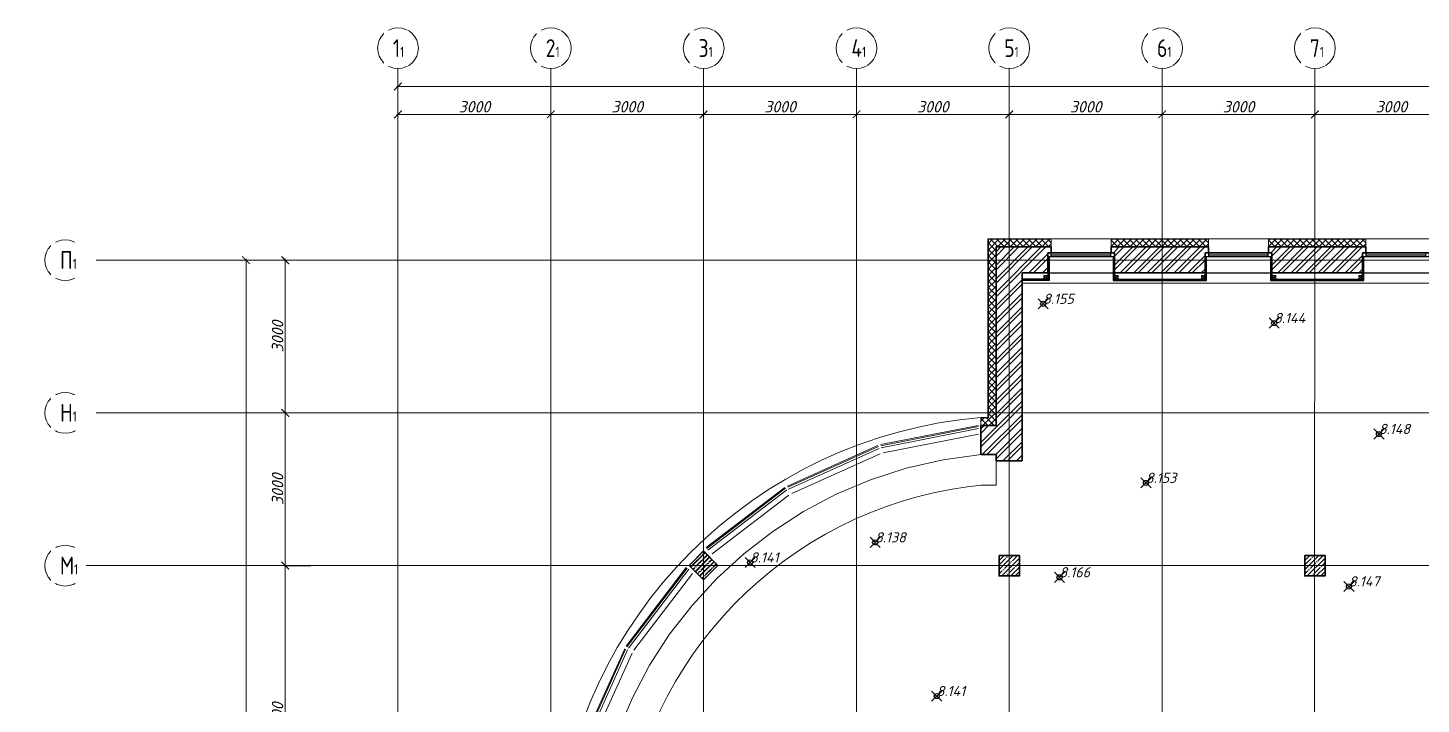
# Model space of a CAD drawing. Header units: millimetres. Extents: x -2 to 546, y 0 to 356.
# Drawn here: x 323.94 to 351.29, y 313.3 to 326.59 of the extents above; entities that cross this region are included whole.
import ezdxf
from ezdxf import colors
from ezdxf.entities.mleader import LeaderData, LeaderLine
from ezdxf.math import Vec2, Vec3

# ---------------------------------------------------------------- set-up
doc = ezdxf.new("R2010")
doc.units = ezdxf.units.MM
doc.header["$PDMODE"] = 35
doc.header["$PDSIZE"] = 0.1
doc.linetypes.add('CENTER', pattern=[2, 1.25, -0.25, 0.25, -0.25])
doc.linetypes.add('HIDDEN', pattern=[6, 4, -2])
for name, color, linetype, lineweight in [('_0', 250, 'Continuous', 9), ('АР_Колонны', 250, 'Continuous', 30), ('АР_Колонны Штрих', 250, 'Continuous', 5), ('АР_Навесной фасад', 147, 'Continuous', 5), ('АР_Оси', 195, 'Continuous', 9), ('АР_Оси размеры', 164, 'Continuous', 9), ('АР_Отметки', 250, 'Continuous', 15), ('АР_Подоконники', 163, 'Continuous', 9), ('АР_Сущ Несущая стена', 216, 'Continuous', 30), ('АР_Утеплитель', 250, 'Continuous', 9), ('АР_Штриховка кирпич', 250, 'Continuous', 9), ('перекр 0.3', 181, 'Continuous', 30)]:
    doc.layers.add(name, color=color, linetype=linetype, lineweight=lineweight)
doc.layers.add('АР_новое окно', color=155, linetype='Continuous')
doc.layers.add('Пикет', color=7, linetype='Continuous')
doc.styles.add('ISOCPEUR', font='isocpeur.ttf', dxfattribs={"width": 0.7})
doc.styles.add('ГОСТ 2.304', font='isocpeur.ttf', dxfattribs={"width": 0.7})
doc.styles.add('Мой', font='isocpeui.ttf')
doc.dimstyles.new('Размер в модели', dxfattribs={"dimscale": 0.5, "dimtxt": 0.45, "dimasz": 0.3, "dimexe": 0.05, "dimexo": 0.05, "dimgap": 0.07, "dimtad": 1, "dimdec": 0, "dimlfac": 1000, "dimzin": 1, "dimdsep": 46, "dimtxsty": 'Мой', "dimblk": 'ARCHTICK', "dimcen": 0, "dimdle": 0.05, "dimclrd": 7, "dimclre": 7, "dimclrt": 7, "dimadec": 7, "dimazin": 0, "dimtfac": 1, "dimtdec": 0, "dimtmove": 0, "dimatfit": 3, "dimfxl": 1, "dimfxlon": 1, "dimtolj": 1, "dimtzin": 9, "dimlwd": 13, "dimlwe": -1, "dimarcsym": 1})

# ---------------------------------------------------------------- blocks, each defined once
blk = doc.blocks.new('*U32')
at = {"layer": 'АР_новое окно', "lineweight": 20}
for p, q in [((0, 1310), (-70, 1310)), ((0, 0), (-70, 0))]:
    blk.add_line(p, q, dxfattribs=at)
at = {"layer": 'АР_новое окно'}
for p, q in [((-70, 1310), (-70, 0)), ((-70, 0), (-70, 1310)), ((0, 1240), (-70, 1240)), ((-35, 1240), (-35, 70)), ((0, 1310), (0, 0)), ((0, 70), (-70, 70))]:
    blk.add_line(p, q, dxfattribs=at)
blk = doc.blocks.new('_ArchTick')
at = {"color": 0, "linetype": 'ByBlock', "const_width": 0.15}
blk.add_lwpolyline([(-0.5, -0.5), (0.5, 0.5)], dxfattribs=at)
blk = doc.blocks.new('*D255')
at = {"layer": 'АР_Оси размеры', "color": 7, "ltscale": 100, "transparency": 16777216}
for p, q in [((329.492, 316.024), (328.967, 316.024)), ((329.478, 310.024), (328.967, 310.024))]:
    blk.add_line(p, q, dxfattribs=at)
at = {"layer": 'АР_Оси размеры', "color": 7, "lineweight": 13, "ltscale": 100, "transparency": 16777216}
blk.add_line((328.992, 309.999), (328.992, 316.049), dxfattribs=at)
at = {"layer": 'АР_Оси размеры', "color": 7, "linetype": 'ByBlock', "lineweight": 13, "transparency": 16777216, "xscale": 0.15, "yscale": 0.15, "zscale": 0.15}
for p, rotation in [((328.992, 316.024), 90), ((328.992, 310.024), 270)]:
    blk.add_blockref('_ArchTick', p, dxfattribs=dict(at, rotation=rotation))
at = {"layer": 'АР_Оси размеры', "color": 7, "transparency": 16777216, "insert": (328.841, 313.024), "char_height": 0.225, "attachment_point": 5, "rotation": 90, "style": 'Мой'}
blk.add_mtext('\\A1;6000', dxfattribs=at)
blk = doc.blocks.new('*D256')
at = {"layer": 'АР_Оси размеры', "color": 7, "ltscale": 100, "transparency": 16777216}
for p, q in [((329.478, 319.024), (328.967, 319.024)), ((329.492, 316.024), (328.967, 316.024))]:
    blk.add_line(p, q, dxfattribs=at)
at = {"layer": 'АР_Оси размеры', "color": 7, "lineweight": 13, "ltscale": 100, "transparency": 16777216}
blk.add_line((328.992, 315.999), (328.992, 319.049), dxfattribs=at)
at = {"layer": 'АР_Оси размеры', "color": 7, "linetype": 'ByBlock', "lineweight": 13, "transparency": 16777216, "xscale": 0.15, "yscale": 0.15, "zscale": 0.15}
for p, rotation in [((328.992, 319.024), 90), ((328.992, 316.024), 270)]:
    blk.add_blockref('_ArchTick', p, dxfattribs=dict(at, rotation=rotation))
at = {"layer": 'АР_Оси размеры', "color": 7, "transparency": 16777216, "insert": (328.841, 317.524), "char_height": 0.225, "attachment_point": 5, "rotation": 90, "style": 'Мой'}
blk.add_mtext('\\A1;3000', dxfattribs=at)
blk = doc.blocks.new('*D257')
at = {"layer": 'АР_Оси размеры', "color": 7, "ltscale": 100, "transparency": 16777216}
for p, q in [((329.478, 322.024), (328.967, 322.024)), ((329.492, 319.024), (328.967, 319.024))]:
    blk.add_line(p, q, dxfattribs=at)
at = {"layer": 'АР_Оси размеры', "color": 7, "lineweight": 13, "ltscale": 100, "transparency": 16777216}
blk.add_line((328.992, 318.999), (328.992, 322.049), dxfattribs=at)
at = {"layer": 'АР_Оси размеры', "color": 7, "linetype": 'ByBlock', "lineweight": 13, "transparency": 16777216, "xscale": 0.15, "yscale": 0.15, "zscale": 0.15}
for p, rotation in [((328.992, 322.024), 90), ((328.992, 319.024), 270)]:
    blk.add_blockref('_ArchTick', p, dxfattribs=dict(at, rotation=rotation))
at = {"layer": 'АР_Оси размеры', "color": 7, "transparency": 16777216, "insert": (328.841, 320.524), "char_height": 0.225, "attachment_point": 5, "rotation": 90, "style": 'Мой'}
blk.add_mtext('\\A1;3000', dxfattribs=at)
blk = doc.blocks.new('*D258')
at = {"layer": 'АР_Оси размеры', "color": 7, "ltscale": 100, "transparency": 16777216}
for p, q in [((328.19, 322.024), (328.246, 322.024)), ((328.19, 274.109), (328.246, 274.109))]:
    blk.add_line(p, q, dxfattribs=at)
at = {"layer": 'АР_Оси размеры', "color": 7, "lineweight": 13, "ltscale": 100, "transparency": 16777216}
blk.add_line((328.221, 322.049), (328.221, 274.084), dxfattribs=at)
at = {"layer": 'АР_Оси размеры', "color": 7, "linetype": 'ByBlock', "lineweight": 13, "transparency": 16777216, "xscale": 0.15, "yscale": 0.15, "zscale": 0.15}
for p, rotation in [((328.221, 322.024), 90), ((328.221, 274.109), 270)]:
    blk.add_blockref('_ArchTick', p, dxfattribs=dict(at, rotation=rotation))
at = {"layer": 'АР_Оси размеры', "color": 7, "transparency": 16777216, "insert": (328.071, 298.067), "char_height": 0.225, "attachment_point": 5, "rotation": 90, "style": 'Мой'}
blk.add_mtext('\\A1;47915', dxfattribs=at)
blk = doc.blocks.new('*D259')
at = {"layer": 'АР_Оси размеры', "color": 7, "lineweight": 13, "ltscale": 100, "transparency": 16777216}
blk.add_line((331.179, 324.887), (334.229, 324.887), dxfattribs=at)
at = {"layer": 'АР_Оси размеры', "color": 7, "ltscale": 100, "transparency": 16777216}
for p, q in [((331.204, 324.618), (331.204, 324.912)), ((334.204, 324.618), (334.204, 324.912))]:
    blk.add_line(p, q, dxfattribs=at)
at = {"layer": 'АР_Оси размеры', "color": 7, "linetype": 'ByBlock', "lineweight": 13, "transparency": 16777216, "xscale": 0.15, "yscale": 0.15, "zscale": 0.15, "rotation": 180}
blk.add_blockref('_ArchTick', (331.204, 324.887), dxfattribs=at)
at = {"layer": 'АР_Оси размеры', "color": 7, "linetype": 'ByBlock', "lineweight": 13, "transparency": 16777216, "xscale": 0.15, "yscale": 0.15, "zscale": 0.15}
blk.add_blockref('_ArchTick', (334.204, 324.887), dxfattribs=at)
at = {"layer": 'АР_Оси размеры', "color": 7, "transparency": 16777216, "insert": (332.704, 325.037), "char_height": 0.225, "attachment_point": 5, "style": 'Мой'}
blk.add_mtext('\\A1;3000', dxfattribs=at)
blk = doc.blocks.new('*D260')
at = {"layer": 'АР_Оси размеры', "color": 7, "ltscale": 100, "transparency": 16777216}
for p, q in [((337.204, 325.387), (337.204, 324.862)), ((334.204, 324.618), (334.204, 324.912))]:
    blk.add_line(p, q, dxfattribs=at)
at = {"layer": 'АР_Оси размеры', "color": 7, "lineweight": 13, "ltscale": 100, "transparency": 16777216}
blk.add_line((334.179, 324.887), (337.229, 324.887), dxfattribs=at)
at = {"layer": 'АР_Оси размеры', "color": 7, "linetype": 'ByBlock', "lineweight": 13, "transparency": 16777216, "xscale": 0.15, "yscale": 0.15, "zscale": 0.15, "rotation": 180}
blk.add_blockref('_ArchTick', (334.204, 324.887), dxfattribs=at)
at = {"layer": 'АР_Оси размеры', "color": 7, "linetype": 'ByBlock', "lineweight": 13, "transparency": 16777216, "xscale": 0.15, "yscale": 0.15, "zscale": 0.15}
blk.add_blockref('_ArchTick', (337.204, 324.887), dxfattribs=at)
at = {"layer": 'АР_Оси размеры', "color": 7, "transparency": 16777216, "insert": (335.704, 325.037), "char_height": 0.225, "attachment_point": 5, "style": 'Мой'}
blk.add_mtext('\\A1;3000', dxfattribs=at)
blk = doc.blocks.new('*D261')
at = {"layer": 'АР_Оси размеры', "color": 7, "ltscale": 100, "transparency": 16777216}
for p, q in [((337.204, 325.387), (337.204, 324.862)), ((340.204, 325.387), (340.204, 324.862))]:
    blk.add_line(p, q, dxfattribs=at)
at = {"layer": 'АР_Оси размеры', "color": 7, "lineweight": 13, "ltscale": 100, "transparency": 16777216}
blk.add_line((337.179, 324.887), (340.229, 324.887), dxfattribs=at)
at = {"layer": 'АР_Оси размеры', "color": 7, "linetype": 'ByBlock', "lineweight": 13, "transparency": 16777216, "xscale": 0.15, "yscale": 0.15, "zscale": 0.15, "rotation": 180}
blk.add_blockref('_ArchTick', (337.204, 324.887), dxfattribs=at)
at = {"layer": 'АР_Оси размеры', "color": 7, "linetype": 'ByBlock', "lineweight": 13, "transparency": 16777216, "xscale": 0.15, "yscale": 0.15, "zscale": 0.15}
blk.add_blockref('_ArchTick', (340.204, 324.887), dxfattribs=at)
at = {"layer": 'АР_Оси размеры', "color": 7, "transparency": 16777216, "insert": (338.704, 325.037), "char_height": 0.225, "attachment_point": 5, "style": 'Мой'}
blk.add_mtext('\\A1;3000', dxfattribs=at)
blk = doc.blocks.new('*D262')
at = {"layer": 'АР_Оси размеры', "color": 7, "ltscale": 100, "transparency": 16777216}
for p, q in [((340.204, 325.387), (340.204, 324.862)), ((343.204, 325.244), (343.204, 324.862))]:
    blk.add_line(p, q, dxfattribs=at)
at = {"layer": 'АР_Оси размеры', "color": 7, "lineweight": 13, "ltscale": 100, "transparency": 16777216}
blk.add_line((340.179, 324.887), (343.229, 324.887), dxfattribs=at)
at = {"layer": 'АР_Оси размеры', "color": 7, "linetype": 'ByBlock', "lineweight": 13, "transparency": 16777216, "xscale": 0.15, "yscale": 0.15, "zscale": 0.15, "rotation": 180}
blk.add_blockref('_ArchTick', (340.204, 324.887), dxfattribs=at)
at = {"layer": 'АР_Оси размеры', "color": 7, "linetype": 'ByBlock', "lineweight": 13, "transparency": 16777216, "xscale": 0.15, "yscale": 0.15, "zscale": 0.15}
blk.add_blockref('_ArchTick', (343.204, 324.887), dxfattribs=at)
at = {"layer": 'АР_Оси размеры', "color": 7, "transparency": 16777216, "insert": (341.704, 325.037), "char_height": 0.225, "attachment_point": 5, "style": 'Мой'}
blk.add_mtext('\\A1;3000', dxfattribs=at)
blk = doc.blocks.new('*D263')
at = {"layer": 'АР_Оси размеры', "color": 7, "ltscale": 100, "transparency": 16777216}
for p, q in [((343.204, 325.244), (343.204, 324.862)), ((346.204, 324.862), (346.204, 324.862))]:
    blk.add_line(p, q, dxfattribs=at)
at = {"layer": 'АР_Оси размеры', "color": 7, "lineweight": 13, "ltscale": 100, "transparency": 16777216}
blk.add_line((343.179, 324.887), (346.229, 324.887), dxfattribs=at)
at = {"layer": 'АР_Оси размеры', "color": 7, "linetype": 'ByBlock', "lineweight": 13, "transparency": 16777216, "xscale": 0.15, "yscale": 0.15, "zscale": 0.15, "rotation": 180}
blk.add_blockref('_ArchTick', (343.204, 324.887), dxfattribs=at)
at = {"layer": 'АР_Оси размеры', "color": 7, "linetype": 'ByBlock', "lineweight": 13, "transparency": 16777216, "xscale": 0.15, "yscale": 0.15, "zscale": 0.15}
blk.add_blockref('_ArchTick', (346.204, 324.887), dxfattribs=at)
at = {"layer": 'АР_Оси размеры', "color": 7, "transparency": 16777216, "insert": (344.704, 325.037), "char_height": 0.225, "attachment_point": 5, "style": 'Мой'}
blk.add_mtext('\\A1;3000', dxfattribs=at)
blk = doc.blocks.new('*D264')
at = {"layer": 'АР_Оси размеры', "color": 7, "ltscale": 100, "transparency": 16777216}
for p, q in [((349.204, 325.244), (349.204, 324.862)), ((346.204, 324.912), (346.204, 324.912))]:
    blk.add_line(p, q, dxfattribs=at)
at = {"layer": 'АР_Оси размеры', "color": 7, "lineweight": 13, "ltscale": 100, "transparency": 16777216}
blk.add_line((346.179, 324.887), (349.229, 324.887), dxfattribs=at)
at = {"layer": 'АР_Оси размеры', "color": 7, "linetype": 'ByBlock', "lineweight": 13, "transparency": 16777216, "xscale": 0.15, "yscale": 0.15, "zscale": 0.15, "rotation": 180}
blk.add_blockref('_ArchTick', (346.204, 324.887), dxfattribs=at)
at = {"layer": 'АР_Оси размеры', "color": 7, "linetype": 'ByBlock', "lineweight": 13, "transparency": 16777216, "xscale": 0.15, "yscale": 0.15, "zscale": 0.15}
blk.add_blockref('_ArchTick', (349.204, 324.887), dxfattribs=at)
at = {"layer": 'АР_Оси размеры', "color": 7, "transparency": 16777216, "insert": (347.704, 325.037), "char_height": 0.225, "attachment_point": 5, "style": 'Мой'}
blk.add_mtext('\\A1;3000', dxfattribs=at)
blk = doc.blocks.new('*D265')
at = {"layer": 'АР_Оси размеры', "color": 7, "ltscale": 100, "transparency": 16777216}
for p, q in [((349.204, 325.244), (349.204, 324.862)), ((352.204, 325.238), (352.204, 324.862))]:
    blk.add_line(p, q, dxfattribs=at)
at = {"layer": 'АР_Оси размеры', "color": 7, "lineweight": 13, "ltscale": 100, "transparency": 16777216}
blk.add_line((349.179, 324.887), (352.229, 324.887), dxfattribs=at)
at = {"layer": 'АР_Оси размеры', "color": 7, "linetype": 'ByBlock', "lineweight": 13, "transparency": 16777216, "xscale": 0.15, "yscale": 0.15, "zscale": 0.15, "rotation": 180}
blk.add_blockref('_ArchTick', (349.204, 324.887), dxfattribs=at)
at = {"layer": 'АР_Оси размеры', "color": 7, "linetype": 'ByBlock', "lineweight": 13, "transparency": 16777216, "xscale": 0.15, "yscale": 0.15, "zscale": 0.15}
blk.add_blockref('_ArchTick', (352.204, 324.887), dxfattribs=at)
at = {"layer": 'АР_Оси размеры', "color": 7, "transparency": 16777216, "insert": (350.704, 325.037), "char_height": 0.225, "attachment_point": 5, "style": 'Мой'}
blk.add_mtext('\\A1;3000', dxfattribs=at)
blk = doc.blocks.new('*D276')
at = {"layer": 'АР_Оси размеры', "color": 7, "lineweight": 13, "ltscale": 100, "transparency": 16777216}
blk.add_line((331.179, 325.437), (394.739, 325.437), dxfattribs=at)
at = {"layer": 'АР_Оси размеры', "color": 7, "ltscale": 100, "transparency": 16777216}
for p, q in [((331.204, 325.462), (331.204, 325.462)), ((394.714, 325.462), (394.714, 325.462))]:
    blk.add_line(p, q, dxfattribs=at)
at = {"layer": 'АР_Оси размеры', "color": 7, "linetype": 'ByBlock', "lineweight": 13, "transparency": 16777216, "xscale": 0.15, "yscale": 0.15, "zscale": 0.15, "rotation": 180}
blk.add_blockref('_ArchTick', (331.204, 325.437), dxfattribs=at)
at = {"layer": 'АР_Оси размеры', "color": 7, "linetype": 'ByBlock', "lineweight": 13, "transparency": 16777216, "xscale": 0.15, "yscale": 0.15, "zscale": 0.15}
blk.add_blockref('_ArchTick', (394.714, 325.437), dxfattribs=at)
at = {"layer": 'АР_Оси размеры', "color": 7, "transparency": 16777216, "insert": (362.959, 325.587), "char_height": 0.225, "attachment_point": 5, "style": 'Мой'}
blk.add_mtext('\\A1;63510', dxfattribs=at)
blk = doc.blocks.new('A$Cb486bd23')
at = {"layer": 'АР_Колонны Штрих', "ltscale": 100}
h = blk.add_hatch(dxfattribs=at)
h.set_pattern_fill('ANSI35', color=256, scale=500)
h.set_pattern_definition([(45, (-955186.53, 45622.26), (-88.388348, 88.388348), []), (45, (-955098.14, 45622.26), (-88.388348, 88.388348), [156.25, -31.25, 0, -31.25])])
h.paths.add_polyline_path([(2181, 6028), (1899, 5745), (2181, 5462), (2464, 5745)])
blk = doc.blocks.new('A$C641599e0')
at = {"layer": 'АР_Колонны', "ltscale": 100}
blk.add_lwpolyline([(1899, 5745), (2181, 6028), (2464, 5745), (2181, 5462)], close=True, dxfattribs=at)
blk = doc.blocks.new('A$Ca602dfc3')
at = {"layer": 'АР_Навесной фасад', "ltscale": 100}
for p, q in [((1718, -116), (552, -1668)), ((1735, -125), (566, -1683)), ((1769, -150), (599, -1708)), ((1842, -232), (701, -1749)), ((-260, -3502), (523, -1722)), ((-243, -3512), (542, -1727)), ((-204, -3527), (580, -1743)), ((-96, -3545), (671, -1804)), ((-635, -5471), (-276, -3562)), ((-256, -3561), (-616, -5477)), ((-215, -3568), (-575, -5482)), ((-112, -3605), (-465, -5476))]:
    blk.add_line(p, q, dxfattribs=at)
blk = doc.blocks.new('_DotSmall')
at = {"color": 0, "linetype": 'ByBlock', "const_width": 0.5}
blk.add_lwpolyline([(-0.0625, 0, 1), (0.0625, 0, 1)], format="xyb", close=True, dxfattribs=at)
blk = doc.blocks.new('A$Ce02d65bd')
at = {"ltscale": 100}
for points in [[(0, 0), (0, 75), (75, 75), (75, 0), (0, 0)], [(0, 0), (75, 75)], [(0, 75), (75, 0)]]:
    blk.add_lwpolyline(points, dxfattribs=at)
blk = doc.blocks.new('прпр')
at = {"layer": 'АР_Колонны Штрих', "ltscale": 100}
h = blk.add_hatch(dxfattribs=at)
h.set_pattern_fill('ANSI35', scale=0.5)
h.set_pattern_definition([(45, (-620.16564, 355.90644), (-0.088388348, 0.088388348), []), (45, (-620.07725, 355.90644), (-0.088388348, 0.088388348), [0.15625, -0.03125, 0, -0.03125])])
h.paths.add_polyline_path([(337.2022, 316.3117), (336.9194, 316.0289), (337.2022, 315.746), (337.4851, 316.0289)])
h = blk.add_hatch(dxfattribs=at)
h.set_pattern_fill('ANSI35', scale=0.5)
h.set_pattern_definition([(45, (-614.04791, 356.09565), (-0.088388348, 0.088388348), []), (45, (-613.95952, 356.09565), (-0.088388348, 0.088388348), [0.15625, -0.03125, 0, -0.03125])])
h.paths.add_polyline_path([(343.4042, 316.2242), (343.0042, 316.2242), (343.0042, 315.8242), (343.4042, 315.8242)])
h = blk.add_hatch(dxfattribs=at)
h.set_pattern_fill('ANSI35', scale=0.5)
h.set_pattern_definition([(45, (-608.04791, 356.09565), (-0.088388348, 0.088388348), []), (45, (-607.95952, 356.09565), (-0.088388348, 0.088388348), [0.15625, -0.03125, 0, -0.03125])])
h.paths.add_polyline_path([(349.4042, 316.2242), (349.0042, 316.2242), (349.0042, 315.8242), (349.4042, 315.8242)])
at = {"layer": 'АР_Утеплитель', "ltscale": 100}
h = blk.add_hatch(dxfattribs=at)
h.set_pattern_fill('ANSI37', color=256, scale=0.7)
h.set_pattern_definition([(45, (-634.34578, 358.176325), (-0.061871843, 0.061871843), []), (135, (-634.34578, 358.176325), (-0.061871843, -0.061871843), [])])
h.paths.add_polyline_path([(344.0242, 322.2842), (342.9442, 322.2842), (342.9442, 318.7744), (342.6442, 318.7744), (342.6442, 318.9244), (342.7942, 318.9244), (342.7942, 322.4342), (344.0242, 322.4342)])
h = blk.add_hatch(dxfattribs=at)
h.set_pattern_fill('ANSI37', color=256, scale=0.7)
h.set_pattern_definition([(45, (-631.25578, 358.176325), (-0.061871843, 0.061871843), []), (135, (-631.25578, 358.176325), (-0.061871843, -0.061871843), [])])
h.paths.add_polyline_path([(347.1142, 322.2842), (345.2042, 322.2842), (345.2042, 322.4342), (347.1142, 322.4342)])
h = blk.add_hatch(dxfattribs=at)
h.set_pattern_fill('ANSI37', color=256, scale=0.7)
h.set_pattern_definition([(45, (-628.16578, 358.176325), (-0.061871843, 0.061871843), []), (135, (-628.16578, 358.176325), (-0.061871843, -0.061871843), [])])
h.paths.add_polyline_path([(350.2042, 322.2842), (348.2942, 322.2842), (348.2942, 322.4342), (350.2042, 322.4342)])
at = {"layer": 'АР_Штриховка кирпич', "ltscale": 100}
h = blk.add_hatch(dxfattribs=at)
h.set_pattern_fill('ANSI32', color=256, scale=0.5)
h.set_pattern_definition([(45, (-655.33546, 358.85036), (-0.13258252, 0.13258252), []), (45, (-655.24707, 358.85036), (-0.13258252, 0.13258252), [])])
h.paths.add_polyline_path([(343.9592, 322.2842), (342.9442, 322.2842), (342.9442, 318.7744), (342.6442, 318.7744), (342.6442, 318.2075), (342.9442, 318.2075), (342.9442, 318.0842), (343.4542, 318.0842), (343.4542, 321.7742), (343.9592, 321.7742)])
h = blk.add_hatch(dxfattribs=at)
h.set_pattern_fill('ANSI32', color=256, scale=0.5)
h.set_pattern_definition([(45, (-653.01046, 358.85036), (-0.13258252, 0.13258252), []), (45, (-652.92207, 358.85036), (-0.13258252, 0.13258252), [])])
h.paths.add_polyline_path([(347.0492, 322.2842), (345.2692, 322.2842), (345.2692, 321.7742), (347.0492, 321.7742)])
h = blk.add_hatch(dxfattribs=at)
h.set_pattern_fill('ANSI32', color=256, scale=0.5)
h.set_pattern_definition([(45, (-649.92046, 358.85036), (-0.13258252, 0.13258252), []), (45, (-649.83207, 358.85036), (-0.13258252, 0.13258252), [])])
h.paths.add_polyline_path([(350.1392, 322.2842), (348.3592, 322.2842), (348.3592, 321.7742), (350.1392, 321.7742)])
for points in [[(343.9592, 322.0953), (343.9592, 321.6484), (343.4542, 321.6484)], [(343.9842, 322.0953), (343.9842, 321.6234), (343.4542, 321.6234)], [(343.9717, 322.0953), (343.9717, 321.6359), (343.4542, 321.6359)], [(345.2442, 322.0953), (345.2442, 321.6234), (347.0742, 321.6234), (347.0742, 322.0953)], [(345.2567, 322.0953), (345.2567, 321.6359), (347.0617, 321.6359), (347.0617, 322.0953)], [(345.2692, 322.1653), (345.2692, 321.6484), (347.0492, 321.6484), (347.0492, 322.0263)], [(348.3342, 322.0953), (348.3342, 321.6234), (350.1642, 321.6234), (350.1642, 322.0953)], [(348.3467, 322.0953), (348.3467, 321.6359), (350.1517, 321.6359), (350.1517, 322.0953)], [(348.3592, 322.1653), (348.3592, 321.6484), (350.1392, 321.6484), (350.1392, 322.0263)]]:
    blk.add_lwpolyline(points)
at = {"layer": 'АР_Колонны', "color": 7, "ltscale": 100}
for points in [[(336.9194, 316.0289), (337.2022, 316.3117), (337.4851, 316.0289), (337.2022, 315.746)], [(343.0042, 316.2242), (343.4042, 316.2242), (343.4042, 315.8242), (343.0042, 315.8242)], [(349.0042, 316.2242), (349.4042, 316.2242), (349.4042, 315.8242), (349.0042, 315.8242)]]:
    blk.add_lwpolyline(points, close=True, dxfattribs=at)
at = {"layer": 'АР_Навесной фасад', "ltscale": 100}
for p, q in [((342.7842, 322.4442), (342.7842, 318.9344)), ((342.7842, 322.4442), (352.6242, 322.4442)), ((342.7942, 322.4342), (342.7942, 318.9244)), ((342.7942, 322.4342), (344.0242, 322.4342)), ((345.2042, 322.4342), (347.1142, 322.4342)), ((348.2942, 322.4342), (350.2042, 322.4342))]:
    blk.add_line(p, q, dxfattribs=at)
at = {"layer": 'АР_Навесной фасад', "color": 18, "ltscale": 100, "true_color": 0x000000}
for points in [[(344.0242, 322.2842), (344.0242, 322.4442)], [(345.2042, 322.2842), (345.2042, 322.4442)], [(347.1142, 322.2842), (347.1142, 322.4442)], [(348.2942, 322.2842), (348.2942, 322.4442)], [(350.2042, 322.2842), (350.2042, 322.4442)], [(342.6442, 318.9344), (342.7842, 318.9344)], [(342.6442, 318.7744), (342.6442, 318.9344)], [(342.6442, 318.9344), (342.7842, 318.9344)], [(342.6442, 318.7744), (342.6442, 318.9344)], [(342.6442, 318.9244), (342.7942, 318.9244)], [(342.6442, 318.9244), (342.7942, 318.9244)]]:
    blk.add_lwpolyline(points, dxfattribs=at)
at = {"layer": 'АР_новое окно'}
for p, q in [((343.9592, 321.7742), (345.2692, 321.7742)), ((347.0492, 321.7742), (348.3592, 321.7742)), ((350.1392, 321.7742), (351.4492, 321.7742))]:
    blk.add_line(p, q, dxfattribs=at)
at = {"layer": 'АР_Оси', "linetype": 'CENTER', "ltscale": 1000}
for p, q in [((331.2042, 325.7866), (331.2042, 270.0543)), ((334.2042, 325.7866), (334.2042, 270.0543)), ((337.2042, 325.7866), (337.2042, 270.0543)), ((340.2042, 325.7866), (340.2042, 270.0543)), ((343.2042, 325.7866), (343.2042, 270.0543)), ((346.2042, 325.7866), (346.2042, 270.0543)), ((349.2042, 325.7866), (349.1742, 270.0543)), ((325.0705, 322.0242), (408.2489, 322.0242)), ((325.0705, 319.0242), (408.2489, 319.0242)), ((325.0705, 316.0242), (408.2489, 316.0242))]:
    blk.add_line(p, q, dxfattribs=at)
at = {"layer": 'АР_Оси', "ltscale": 0.5}
for centre in [(331.2042, 326.1866), (334.2042, 326.1866), (337.2042, 326.1866), (340.2042, 326.1866), (343.2042, 326.1866), (346.2042, 326.1866), (349.2042, 326.1866), (324.6705, 322.0242), (324.6705, 319.0242), (324.6705, 316.0242)]:
    blk.add_circle(centre, 0.4, dxfattribs=at)
at = {"layer": 'АР_Подоконники', "ltscale": 100}
for p, q in [((343.4542, 321.5742), (351.9542, 321.5742)), ((342.9442, 318.0842), (342.9442, 317.6075))]:
    blk.add_line(p, q, dxfattribs=at)
blk.add_lwpolyline([(342.6442, 317.6075), (342.9442, 317.6075)], dxfattribs=at)
blk.add_arc((343.4323, 309.795), 7.8484, 95.28328, 171.35924, dxfattribs=at)
at = {"layer": 'АР_Сущ Несущая стена', "color": 7, "ltscale": 100}
for p, q in [((342.9442, 322.2842), (342.9442, 318.7744)), ((342.9442, 322.2842), (344.0242, 322.2842)), ((344.0242, 322.1653), (344.0242, 322.2842)), ((345.2042, 322.2842), (347.1142, 322.2842)), ((345.2042, 322.1653), (345.2042, 322.2842)), ((347.1142, 322.1653), (347.1142, 322.2842)), ((348.2942, 322.2842), (350.2042, 322.2842)), ((348.2942, 322.1653), (348.2942, 322.2842)), ((350.2042, 322.1653), (350.2042, 322.2842)), ((343.9592, 322.1653), (343.9592, 321.7742)), ((343.9592, 322.1653), (344.0242, 322.1653)), ((345.2042, 322.1653), (345.2692, 322.1653)), ((345.2692, 322.1653), (345.2692, 321.7742)), ((347.0492, 322.1653), (347.0492, 321.7742)), ((347.0492, 322.1653), (347.1142, 322.1653)), ((348.2942, 322.1653), (348.3592, 322.1653)), ((348.3592, 322.1653), (348.3592, 321.7742)), ((350.1392, 322.1653), (350.1392, 321.7742)), ((350.1392, 322.1653), (350.2042, 322.1653)), ((343.4542, 321.7742), (343.4542, 318.0842)), ((343.4542, 321.7742), (343.9592, 321.7742)), ((345.2692, 321.7742), (347.0492, 321.7742)), ((348.3592, 321.7742), (350.1392, 321.7742)), ((342.6442, 318.7744), (342.6442, 318.2075)), ((342.6442, 318.7744), (342.6442, 318.2075)), ((342.9442, 318.2075), (342.9442, 318.0842)), ((342.9442, 318.2075), (342.9442, 318.0842)), ((342.9442, 318.0842), (343.4542, 318.0842)), ((342.9442, 318.0842), (343.4542, 318.0842))]:
    blk.add_line(p, q, dxfattribs=at)
at = {"layer": 'АР_Сущ Несущая стена', "color": 7, "lineweight": 15, "ltscale": 100}
for p, q in [((343.9592, 322.1653), (345.2692, 322.1653)), ((347.0492, 322.1653), (348.3592, 322.1653)), ((350.1392, 322.1653), (351.4492, 322.1653))]:
    blk.add_line(p, q, dxfattribs=at)
at = {"layer": 'АР_Сущ Несущая стена', "color": 7, "ltscale": 100}
for points in [[(342.6442, 318.7744), (342.9442, 318.7744)], [(342.6442, 318.7744), (342.9442, 318.7744)], [(342.6442, 318.2075), (342.9442, 318.2075)], [(342.6442, 318.2075), (342.9442, 318.2075)]]:
    blk.add_lwpolyline(points, dxfattribs=at)
at = {"layer": 'АР_Сущ Несущая стена', "lineweight": 18, "ltscale": 100}
blk.add_arc((343.4213, 309.8186), 9.1489, 94.87234, 175.19782, dxfattribs=at)
at = {"layer": 'перекр 0.3', "color": 7, "linetype": 'HIDDEN', "lineweight": 5, "ltscale": 50}
blk.add_arc((343.4323, 309.795), 8.4484, 95.28328, 174.64014, dxfattribs=at)
at = {"ltscale": 100, "yscale": 0.001, "zscale": 0.001}
for p, xscale, rotation in [((337.1249, 318.0954), -0.001, 90.47171515599877), ((335.1462, 316.1177), 0.001, 359.5025506726814)]:
    blk.add_blockref('A$Ca602dfc3', p, dxfattribs=dict(at, xscale=xscale, rotation=rotation))
at = {"ltscale": 150, "xscale": 0.001, "yscale": 0.001, "zscale": 0.001}
for name in ['A$Cb486bd23', 'A$C641599e0']:
    blk.add_blockref(name, (335.0209, 310.2842), dxfattribs=at)
at = {"layer": '_0', "color": 1, "lineweight": -3, "ltscale": 500, "yscale": 0.001, "zscale": 0.001}
for p, xscale in [((343.9592, 321.6484), -0.001), ((345.2692, 321.6484), 0.001), ((346.9742, 321.6484), 0.001), ((348.3592, 321.6484), 0.001), ((350.0642, 321.6484), 0.001)]:
    blk.add_blockref('A$Ce02d65bd', p, dxfattribs=dict(at, xscale=xscale))
at = {"layer": 'АР_новое окно', "xscale": -0.001, "yscale": 0.001, "zscale": 0.001, "rotation": 89.99999999999993}
for p in [(345.2692, 322.0953), (348.3592, 322.0953), (351.4492, 322.0953)]:
    blk.add_blockref('*U32', p, dxfattribs=at)
at = {"layer": 'АР_Оси размеры', "ltscale": 100}
for base, p1, p2, picture, middle in [((343.2042, 324.887), (340.2042, 325.4747), (343.2042, 325.269), '*D262', (341.7042, 325.0371)), ((346.2042, 324.887), (343.2042, 325.269), (346.2042, 324.887), '*D263', (344.7042, 325.0371)), ((349.2042, 324.887), (346.2042, 324.887), (349.2042, 325.269), '*D264', (347.7042, 325.0371)), ((352.2042, 324.887), (349.2042, 325.269), (352.2042, 325.2633), '*D265', (350.7042, 325.0371)), ((334.2042, 324.887), (331.2042, 324.5931), (334.2042, 324.5931), '*D259', (332.7042, 325.0371))]:
    dim = blk.add_linear_dim(base=base, p1=p1, p2=p2, dimstyle='Размер в модели', dxfattribs=at)
    dim.commit()
    dim.dimension.update_dxf_attribs({"geometry": picture, "text_midpoint": middle})
for base, p1, p2, picture, middle in [((328.2209, 274.1092), (328.1651, 322.0242), (328.1651, 274.1092), '*D258', (328.0708, 298.0667)), ((328.9915, 322.0242), (329.6458, 319.0242), (329.5028, 322.0242), '*D257', (328.8414, 320.5242)), ((328.9915, 319.0242), (329.6458, 316.0242), (329.5028, 319.0242), '*D256', (328.8414, 317.5242)), ((328.9915, 316.0242), (329.5028, 310.0242), (329.6509, 316.0242), '*D255', (328.8414, 313.0242))]:
    dim = blk.add_linear_dim(base=base, p1=p1, p2=p2, angle=90, dimstyle='Размер в модели', dxfattribs=at)
    dim.commit()
    dim.dimension.update_dxf_attribs({"geometry": picture, "text_midpoint": middle})
at = {"layer": 'АР_Оси', "char_height": 0.35, "attachment_point": 1, "line_spacing_factor": 1.149209, "style": 'ГОСТ 2.304', "bg_fill": 2}
for s, insert, width in [('{\\W0.8;1\\H0.57143x;1}', (331.1044, 326.3644), 0.123867), ('{\\W0.8;2\\H0.57143x;1}', (334.1044, 326.3644), 0.123867), ('{\\W0.8;3\\H0.57143x;1}', (337.1044, 326.3644), 0.123867), ('{\\W0.8;4\\H0.57143x;1}', (340.1044, 326.3644), 0.123867), ('{\\W0.8;5\\H0.57143x;1}', (343.1044, 326.3644), 0.123867), ('{\\W0.8;6\\H0.57143x;1}', (346.1044, 326.3644), 0.123867), ('{\\W0.8;7\\H0.57143x;1}', (349.1044, 326.3644), 0.123867), ('{\\W0.8;П\\H0.57143x;1}', (324.5707, 322.202), 0.52882), ('{\\W0.8;Н\\H0.57143x;1}', (324.5707, 319.202), 0.52882), ('{\\W0.8;М\\H0.57143x;1}', (324.5707, 316.202), 0.52882)]:
    blk.add_mtext(s, dxfattribs=dict(at, insert=insert, width=width))
at = {"layer": 'АР_Оси', "linetype": 'CENTER', "ltscale": 1000}
blk.add_line((325.0807, 316.0245), (408.2591, 316.0245), dxfattribs=at)
at = {"layer": 'АР_Оси размеры', "ltscale": 100}
for base, p1, p2, picture, middle in [((337.2042, 324.887), (334.2042, 324.5931), (337.2042, 325.8568), '*D260', (335.7042, 325.0371)), ((340.2042, 324.887), (337.2042, 325.8568), (340.2042, 325.4747), '*D261', (338.7042, 325.0371)), ((394.7142, 325.4366), (331.2042, 325.4366), (394.7142, 325.4366), '*D276', (362.9592, 325.5868))]:
    dim = blk.add_linear_dim(base=base, p1=p1, p2=p2, dimstyle='Размер в модели', dxfattribs=at)
    dim.commit()
    dim.dimension.update_dxf_attribs({"geometry": picture, "text_midpoint": middle})
at = {"layer": 'АР_Отметки'}
ml = blk.add_multileader_mtext('Standard', dxfattribs=at)
ml.set_content('Л.4', color=256, style='ISOCPEUR')
ml.set_leader_properties(color=256, linetype='Continuous', lineweight=-1)
ml.set_arrow_properties(name='DOTSMALL')
ml.build(insert=Vec2(0, 0))
ml.multileader.update_dxf_attribs({"has_text_frame": 1, "text_left_attachment_type": 4, "text_right_attachment_type": 4, "dogleg_length": 100, "arrow_head_size": 0.18})
ctx = ml.context
ctx.base_point, ctx.char_height, ctx.arrow_head_size, ctx.landing_gap_size, ctx.plane_origin = Vec3(147485.2159, 168748.814), 0.25, 0.18, 0.05, Vec3(390.2341, 309.1284)
ctx.left_attachment, ctx.right_attachment = 4, 4
notes = []
notes.append((ctx, [(0, (0, 0, 0), (0, 0), (1, 0), 1, [])]))
ctx.mtext.insert, ctx.mtext.width, ctx.mtext.line_spacing_style, ctx.mtext.flow_direction = Vec3(362.1637, 321.6194), 0.852697, 2, 5
ml = blk.add_multileader_mtext('Standard', dxfattribs=at)
ml.set_content('Л.4', color=256, style='ISOCPEUR')
ml.set_leader_properties(color=256, linetype='Continuous', lineweight=-1)
ml.set_arrow_properties(name='DOTSMALL')
ml.build(insert=Vec2(0, 0))
ml.multileader.update_dxf_attribs({"has_text_frame": 1, "text_left_attachment_type": 4, "text_right_attachment_type": 4, "dogleg_length": 100, "arrow_head_size": 0.18})
ctx = ml.context
ctx.base_point, ctx.char_height, ctx.arrow_head_size, ctx.landing_gap_size, ctx.plane_origin = Vec3(147622.5144, 168748.553), 0.25, 0.18, 0.05, Vec3(526.7959, 309.402)
ctx.left_attachment, ctx.right_attachment = 4, 4
notes.append((ctx, [(0, (0, 0, 0), (0, 0), (1, 0), 1, [])]))
ctx.mtext.insert, ctx.mtext.width, ctx.mtext.line_spacing_style, ctx.mtext.flow_direction = Vec3(499.4622, 321.3584), 0.852697, 2, 5
ml = blk.add_multileader_mtext('Standard', dxfattribs=at)
ml.set_content('+8,400', color=256, style='ISOCPEUR')
ml.set_leader_properties(color=256, linetype='Continuous', lineweight=-1)
ml.set_arrow_properties(name='DOTSMALL')
ml.build(insert=Vec2(0, 0))
ml.multileader.update_dxf_attribs({"has_text_frame": 1, "text_left_attachment_type": 4, "text_right_attachment_type": 4, "dogleg_length": 100, "arrow_head_size": 0.18})
ctx = ml.context
ctx.base_point, ctx.char_height, ctx.arrow_head_size, ctx.landing_gap_size, ctx.plane_origin = Vec3(147485.035, 168748.0566), 0.25, 0.18, 0.05, Vec3(362.476, 321.3317)
ctx.left_attachment, ctx.right_attachment = 4, 4
notes.append((ctx, [(0, (0, 0, 0), (0, 0), (1, 0), 1, [])]))
ctx.mtext.insert, ctx.mtext.width, ctx.mtext.line_spacing_style, ctx.mtext.flow_direction = Vec3(361.9827, 320.862), 0.852697, 2, 5
ml = blk.add_multileader_mtext('Standard', dxfattribs=at)
ml.set_content('+7,050', color=256, style='ISOCPEUR')
ml.set_leader_properties(color=256, linetype='Continuous', lineweight=-1)
ml.set_arrow_properties(name='DOTSMALL')
ml.build(insert=Vec2(0, 0))
ml.multileader.update_dxf_attribs({"has_text_frame": 1, "text_left_attachment_type": 4, "text_right_attachment_type": 4, "dogleg_length": 100, "arrow_head_size": 0.18})
ctx = ml.context
ctx.base_point, ctx.char_height, ctx.arrow_head_size, ctx.landing_gap_size, ctx.plane_origin = Vec3(147490.3292, 168747.9848), 0.25, 0.18, 0.05, Vec3(367.1456, 319.1893)
ctx.left_attachment, ctx.right_attachment = 4, 4
notes.append((ctx, [(0, (0, 0, 0), (0, 0), (1, 0), 1, [])]))
ctx.mtext.insert, ctx.mtext.width, ctx.mtext.line_spacing_style, ctx.mtext.flow_direction = Vec3(367.277, 320.7902), 0.852697, 2, 5
ml = blk.add_multileader_mtext('Standard', dxfattribs=at)
ml.set_content('+11,550', color=256, style='ISOCPEUR')
ml.set_leader_properties(color=256, linetype='Continuous', lineweight=-1)
ml.set_arrow_properties(name='DOTSMALL')
ml.build(insert=Vec2(0, 0))
ml.multileader.update_dxf_attribs({"has_text_frame": 1, "text_left_attachment_type": 4, "text_right_attachment_type": 4, "dogleg_length": 100, "arrow_head_size": 0.18})
ctx = ml.context
ctx.base_point, ctx.char_height, ctx.arrow_head_size, ctx.landing_gap_size, ctx.plane_origin = Vec3(147621.9099, 168747.9026), 0.25, 0.18, 0.05, Vec3(496.6465, 319.7835)
ctx.left_attachment, ctx.right_attachment = 4, 4
notes.append((ctx, [(0, (0, 0, 0), (0, 0), (1, 0), 1, [])]))
ctx.mtext.insert, ctx.mtext.width, ctx.mtext.line_spacing_style, ctx.mtext.flow_direction = Vec3(498.8577, 320.708), 0.852697, 2, 5
ml = blk.add_multileader_mtext('Standard', dxfattribs=at)
ml.set_content('+11,550', color=256, style='ISOCPEUR')
ml.set_leader_properties(color=256, linetype='Continuous', lineweight=-1)
ml.set_arrow_properties(name='DOTSMALL')
ml.build(insert=Vec2(0, 0))
ml.multileader.update_dxf_attribs({"has_text_frame": 1, "text_left_attachment_type": 4, "text_right_attachment_type": 4, "dogleg_length": 100, "arrow_head_size": 0.18})
ctx = ml.context
ctx.base_point, ctx.char_height, ctx.arrow_head_size, ctx.landing_gap_size, ctx.plane_origin = Vec3(147621.9099, 168747.9026), 0.25, 0.18, 0.05, Vec3(496.6465, 319.7835)
ctx.left_attachment, ctx.right_attachment = 4, 4
notes.append((ctx, [(0, (0, 0, 0), (0, 0), (1, 0), 1, [])]))
ctx.mtext.insert, ctx.mtext.width, ctx.mtext.line_spacing_style, ctx.mtext.flow_direction = Vec3(498.8577, 320.708), 0.852697, 2, 5
ml = blk.add_multileader_mtext('Standard', dxfattribs=at)
ml.set_content('+13,200', color=256, style='ISOCPEUR')
ml.set_leader_properties(color=256, linetype='Continuous', lineweight=-1)
ml.set_arrow_properties(name='DOTSMALL')
ml.build(insert=Vec2(0, 0))
ml.multileader.update_dxf_attribs({"has_text_frame": 1, "text_left_attachment_type": 4, "text_right_attachment_type": 4, "dogleg_length": 100, "arrow_head_size": 0.18})
ctx = ml.context
ctx.base_point, ctx.char_height, ctx.arrow_head_size, ctx.landing_gap_size, ctx.plane_origin = Vec3(147627.0658, 168747.8362), 0.25, 0.18, 0.05, Vec3(501.6465, 320.5285)
ctx.left_attachment, ctx.right_attachment = 4, 4
notes.append((ctx, [(0, (0, 0, 0), (0, 0), (1, 0), 1, [])]))
ctx.mtext.insert, ctx.mtext.width, ctx.mtext.line_spacing_style, ctx.mtext.flow_direction = Vec3(504.0135, 320.6416), 0.852697, 2, 5
ml = blk.add_multileader_mtext('Standard', dxfattribs=at)
ml.set_content('+13,340', color=256, style='ISOCPEUR')
ml.set_leader_properties(color=256, linetype='Continuous', lineweight=-1)
ml.set_arrow_properties(name='DOTSMALL')
ml.build(insert=Vec2(0, 0))
ml.multileader.update_dxf_attribs({"has_text_frame": 1, "text_left_attachment_type": 4, "text_right_attachment_type": 4, "dogleg_length": 100, "arrow_head_size": 0.18})
ctx = ml.context
ctx.base_point, ctx.char_height, ctx.arrow_head_size, ctx.landing_gap_size, ctx.plane_origin = Vec3(147626.95, 168746.2444), 0.25, 0.18, 0.05, Vec3(502.3289, 319.0113)
ctx.left_attachment, ctx.right_attachment = 4, 4
notes.append((ctx, [(0, (0, 0, 0), (0, 0), (1, 0), 1, [])]))
ctx.mtext.insert, ctx.mtext.width, ctx.mtext.line_spacing_style, ctx.mtext.flow_direction = Vec3(503.8977, 319.0498), 0.852697, 2, 5
ml = blk.add_multileader_mtext('Standard', dxfattribs=at)
ml.set_content('+6,300', color=256, style='ISOCPEUR')
ml.set_leader_properties(color=256, linetype='Continuous', lineweight=-1)
ml.set_arrow_properties(name='DOTSMALL')
ml.build(insert=Vec2(0, 0))
ml.multileader.update_dxf_attribs({"has_text_frame": 1, "text_left_attachment_type": 4, "text_right_attachment_type": 4, "dogleg_length": 100, "arrow_head_size": 0.18})
ctx = ml.context
ctx.base_point, ctx.char_height, ctx.arrow_head_size, ctx.landing_gap_size, ctx.plane_origin = Vec3(147516.4938, 168745.4046), 0.25, 0.18, 0.05, Vec3(401.7354, 315.6357)
ctx.left_attachment, ctx.right_attachment = 4, 4
notes.append((ctx, [(0, (0, 0, 0), (0, 0), (1, 0), 1, [])]))
ctx.mtext.insert, ctx.mtext.width, ctx.mtext.line_spacing_style, ctx.mtext.flow_direction = Vec3(393.4415, 318.21), 0.852697, 2, 5
ml = blk.add_multileader_mtext('Standard', dxfattribs=at)
ml.set_content('Л.5', color=256, style='ISOCPEUR')
ml.set_leader_properties(color=256, linetype='Continuous', lineweight=-1)
ml.set_arrow_properties(name='DOTSMALL')
ml.build(insert=Vec2(0, 0))
ml.multileader.update_dxf_attribs({"has_text_frame": 1, "text_left_attachment_type": 4, "text_right_attachment_type": 4, "dogleg_length": 100, "arrow_head_size": 0.18})
ctx = ml.context
ctx.base_point, ctx.char_height, ctx.arrow_head_size, ctx.landing_gap_size, ctx.plane_origin = Vec3(147515.0398, 168745.3867), 0.25, 0.18, 0.05, Vec3(417.7204, 304.1381)
ctx.left_attachment, ctx.right_attachment = 4, 4
notes.append((ctx, [(0, (0, 0, 0), (0, 0), (1, 0), 1, [])]))
ctx.mtext.insert, ctx.mtext.width, ctx.mtext.line_spacing_style, ctx.mtext.flow_direction = Vec3(391.9876, 318.1921), 0.852697, 2, 5
for ctx, leaders in notes:
    for number, flags, end, landing, length, lines in leaders:
        leader = LeaderData()
        leader.index, (leader.has_last_leader_line, leader.has_dogleg_vector, leader.attachment_direction) = number, flags
        leader.last_leader_point, leader.dogleg_vector, leader.dogleg_length = Vec3(end), Vec3(landing), length
        for number, points, colour, breaks in lines:
            line = LeaderLine()
            line.index, line.vertices, line.color, line.breaks = number, Vec3.list(points), colors.encode_raw_color(colour), breaks
            leader.lines.append(line)
        ctx.leaders.append(leader)

msp = doc.modelspace()

# ---------------------------------------------------------------- block references
msp.add_blockref('прпр', (0, 0))

# ---------------------------------------------------------------- next in the draw order: linework, layer by layer
at = {"layer": 'Пикет', "color": 1}
for p in [(343.87, 321.166, 8.155), (348.404, 320.789, 8.144), (350.4613, 318.6096, 8.148), (345.8873, 317.6495, 8.153), (340.572, 316.481, 8.138), (338.117, 316.086, 8.141), (344.19, 315.795, 8.166), (349.872, 315.615, 8.147), (341.7793, 313.4621, 8.141)]:
    msp.add_point(p, dxfattribs=at)

# ---------------------------------------------------------------- next in the draw order: texts
at = {"layer": 'Пикет', "color": 5, "style": 'Мой'}
for s, p in [('8.155', (343.87, 321.166, 8.155)), ('8.144', (348.404, 320.789, 8.144)), ('8.148', (350.4613, 318.6096, 8.148)), ('8.153', (345.8873, 317.6495, 8.153)), ('8.138', (340.572, 316.481, 8.138)), ('8.141', (338.117, 316.086, 8.141)), ('8.166', (344.19, 315.795, 8.166)), ('8.147', (349.872, 315.615, 8.147)), ('8.141', (341.7793, 313.4621, 8.141))]:
    msp.add_text(s, height=0.2, dxfattribs=at).set_placement(p)

doc.saveas('drawing.dxf')
